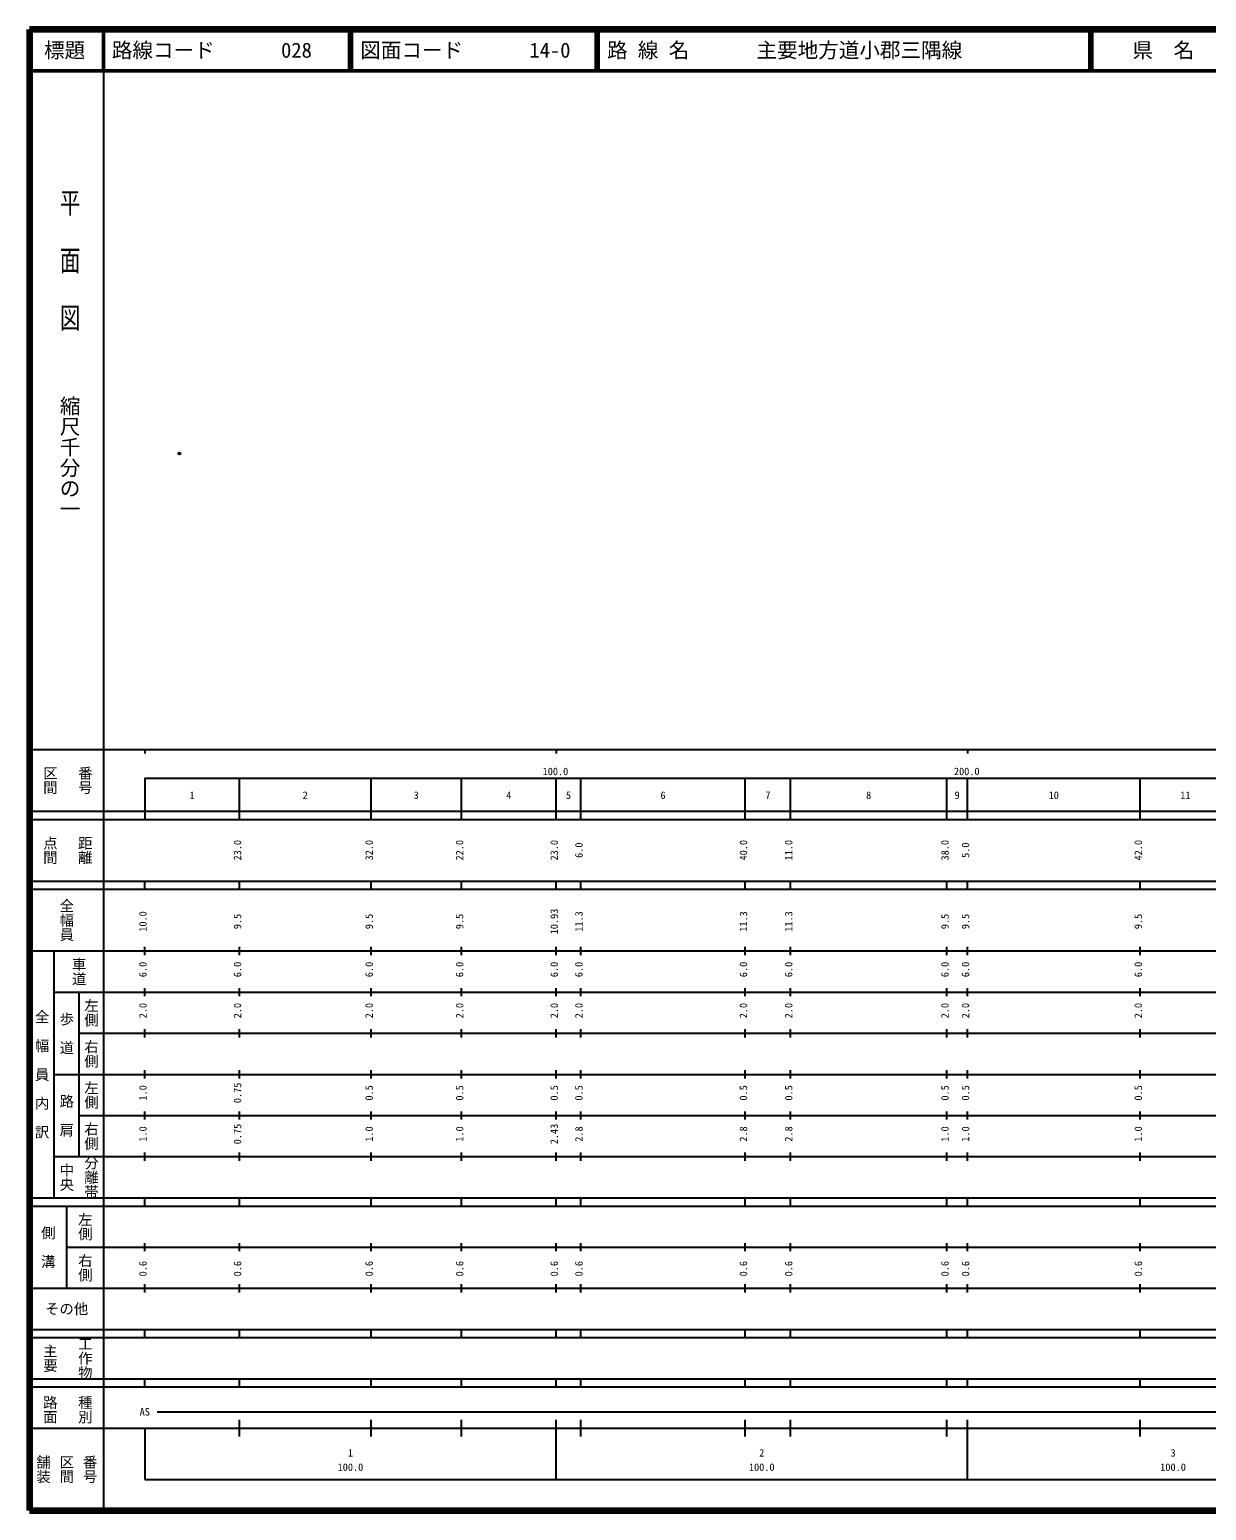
# Model space of a CAD drawing. Units: millimetres on the paper. Extents: x 40 to 680, y 20 to 380.
# Drawn here: x 40 to 326.1, y 20 to 380 of the extents above; entities that cross this region are included whole.
import ezdxf
from ezdxf.enums import TextEntityAlignment as Align

# ---------------------------------------------------------------- set-up
doc = ezdxf.new("R2010")
doc.units = ezdxf.units.MM
doc.header["$PDMODE"] = 32
doc.header["$PDSIZE"] = 0.5
doc.layers.add('S-OTRS', color=6, linetype='Continuous')
doc.layers.add('S-TTL-TXT', color=7, linetype='Continuous')
for name, color, linetype, lineweight in [('S-TTL', 2, 'Continuous', 140), ('S-TTL-BAND', 7, 'Continuous', 25), ('S-TTL-LINE', 7, 'Continuous', 50)]:
    doc.layers.add(name, color=color, linetype=linetype, lineweight=lineweight)
doc.styles.add('@ＭＳ ゴシック', font='')
doc.styles.add('ＭＳ ゴシック', font='')
doc.styles.get('@ＭＳ ゴシック').set_extended_font_data('@MS Gothic')
doc.styles.get('ＭＳ ゴシック').set_extended_font_data('MS Gothic')

msp = doc.modelspace()

# ---------------------------------------------------------------- linework, layer by layer
at = {"layer": 'S-OTRS'}
msp.add_point((76.408, 276.952), dxfattribs=at)
at = {"layer": 'S-TTL'}
for p, q in [((40, 380), (40, 20)), ((680, 380), (40, 380)), ((40, 20), (680, 20))]:
    msp.add_line(p, q, dxfattribs=at)
at = {"layer": 'S-TTL-BAND'}
for p, q in [((58, 370), (58, 20)), ((40, 205), (579, 205)), ((68, 205), (68, 204)), ((168, 205), (168, 204)), ((268, 205), (268, 204)), ((68, 198), (579, 198)), ((68, 198), (68, 188)), ((91, 188), (91, 198)), ((123, 188), (123, 198)), ((145, 188), (145, 198)), ((168, 188), (168, 198)), ((174, 188), (174, 198)), ((214, 188), (214, 198)), ((225, 188), (225, 198)), ((263, 188), (263, 198)), ((268, 188), (268, 198)), ((310, 188), (310, 198)), ((40, 190), (579, 190)), ((40, 188), (579, 188)), ((40, 173), (579, 173)), ((68, 171), (68, 173)), ((91, 171), (91, 173)), ((123, 171), (123, 173)), ((145, 171), (145, 173)), ((168, 171), (168, 173)), ((174, 171), (174, 173)), ((214, 171), (214, 173)), ((225, 171), (225, 173)), ((263, 171), (263, 173)), ((268, 171), (268, 173)), ((310, 171), (310, 173)), ((40, 171), (579, 171)), ((40, 156), (579, 156)), ((46, 96), (46, 156)), ((68, 155), (68, 157)), ((91, 155), (91, 157)), ((123, 155), (123, 157)), ((145, 155), (145, 157)), ((168, 155), (168, 157)), ((174, 155), (174, 157)), ((214, 155), (214, 157)), ((225, 155), (225, 157)), ((263, 155), (263, 157)), ((268, 155), (268, 157)), ((310, 155), (310, 157)), ((46, 146), (579, 146)), ((52, 146), (52, 106)), ((68, 145), (68, 147)), ((91, 145), (91, 147)), ((123, 145), (123, 147)), ((145, 145), (145, 147)), ((168, 145), (168, 147)), ((174, 145), (174, 147)), ((214, 145), (214, 147)), ((225, 145), (225, 147)), ((263, 145), (263, 147)), ((268, 145), (268, 147)), ((310, 145), (310, 147)), ((68, 135), (68, 137)), ((91, 135), (91, 137)), ((123, 135), (123, 137)), ((145, 135), (145, 137)), ((168, 135), (168, 137)), ((174, 135), (174, 137)), ((214, 135), (214, 137)), ((225, 135), (225, 137)), ((263, 135), (263, 137)), ((268, 135), (268, 137)), ((310, 135), (310, 137)), ((52, 136), (579, 136)), ((46, 126), (579, 126)), ((68, 125), (68, 127)), ((91, 125), (91, 127)), ((123, 125), (123, 127)), ((145, 125), (145, 127)), ((168, 125), (168, 127)), ((174, 125), (174, 127)), ((214, 125), (214, 127)), ((225, 125), (225, 127)), ((263, 125), (263, 127)), ((268, 125), (268, 127)), ((310, 125), (310, 127)), ((52, 116), (579, 116)), ((68, 115), (68, 117)), ((91, 115), (91, 117)), ((123, 115), (123, 117)), ((145, 115), (145, 117)), ((168, 115), (168, 117)), ((174, 115), (174, 117)), ((214, 115), (214, 117)), ((225, 115), (225, 117)), ((263, 115), (263, 117)), ((268, 115), (268, 117)), ((310, 115), (310, 117)), ((46, 106), (579, 106)), ((68, 105), (68, 107)), ((91, 105), (91, 107)), ((123, 105), (123, 107)), ((145, 105), (145, 107)), ((168, 105), (168, 107)), ((174, 105), (174, 107)), ((214, 105), (214, 107)), ((225, 105), (225, 107)), ((263, 105), (263, 107)), ((268, 105), (268, 107)), ((310, 105), (310, 107)), ((40, 96), (579, 96)), ((40, 94), (579, 94)), ((49, 94), (49, 74)), ((68, 94), (68, 96)), ((91, 94), (91, 96)), ((123, 94), (123, 96)), ((145, 94), (145, 96)), ((168, 94), (168, 96)), ((174, 94), (174, 96)), ((214, 94), (214, 96)), ((225, 94), (225, 96)), ((263, 94), (263, 96)), ((268, 94), (268, 96)), ((310, 94), (310, 96)), ((49, 84), (579, 84)), ((68, 83), (68, 85)), ((91, 83), (91, 85)), ((123, 83), (123, 85)), ((145, 83), (145, 85)), ((168, 83), (168, 85)), ((174, 83), (174, 85)), ((214, 83), (214, 85)), ((225, 83), (225, 85)), ((263, 83), (263, 85)), ((268, 83), (268, 85)), ((310, 83), (310, 85)), ((40, 74), (579, 74)), ((68, 73), (68, 75)), ((91, 73), (91, 75)), ((123, 73), (123, 75)), ((145, 73), (145, 75)), ((168, 73), (168, 75)), ((174, 73), (174, 75)), ((214, 73), (214, 75)), ((225, 73), (225, 75)), ((263, 73), (263, 75)), ((268, 73), (268, 75)), ((310, 73), (310, 75)), ((40, 64), (579, 64)), ((40, 62), (579, 62)), ((68, 62), (68, 64)), ((91, 62), (91, 64)), ((123, 62), (123, 64)), ((145, 62), (145, 64)), ((168, 62), (168, 64)), ((174, 62), (174, 64)), ((214, 62), (214, 64)), ((225, 62), (225, 64)), ((263, 62), (263, 64)), ((268, 62), (268, 64)), ((310, 62), (310, 64)), ((40, 52), (579, 52)), ((68, 50), (68, 52)), ((91, 50), (91, 52)), ((123, 50), (123, 52)), ((145, 50), (145, 52)), ((168, 50), (168, 52)), ((174, 50), (174, 52)), ((214, 50), (214, 52)), ((225, 50), (225, 52)), ((263, 50), (263, 52)), ((268, 50), (268, 52)), ((310, 50), (310, 52)), ((40, 50), (579, 50)), ((71, 44), (558, 44)), ((40, 40), (579, 40)), ((68, 40), (68, 27.5)), ((91, 38), (91, 42)), ((123, 38), (123, 42)), ((145, 38), (145, 42)), ((168, 27.5), (168, 42)), ((174, 38), (174, 42)), ((214, 38), (214, 42)), ((225, 38), (225, 42)), ((263, 38), (263, 42)), ((268, 27.5), (268, 42)), ((310, 38), (310, 42)), ((68, 27.5), (579, 27.5))]:
    msp.add_line(p, q, dxfattribs=at)
at = {"layer": 'S-TTL-LINE'}
for p, q in [((58, 380), (58, 370)), ((117.75, 380), (117.75, 370)), ((118.25, 380), (118.25, 370)), ((177.75, 380), (177.75, 370)), ((178.25, 380), (178.25, 370)), ((297.75, 380), (297.75, 370)), ((298.25, 380), (298.25, 370)), ((40, 370), (680, 370))]:
    msp.add_line(p, q, dxfattribs=at)

# ---------------------------------------------------------------- texts
at = {"layer": 'S-TTL-BAND', "style": '@ＭＳ ゴシック', "width": 1.4}
msp.add_text('平  面  図', height=3.666, rotation=270, dxfattribs=at).set_placement((49.777, 306.475), align=Align.MIDDLE_RIGHT)
at = {"layer": 'S-TTL-BAND', "style": '@ＭＳ ゴシック'}
msp.add_text('縮尺千分の一', height=3.666, rotation=270, dxfattribs=at).set_placement((49.777, 261.03), align=Align.MIDDLE_RIGHT)
for s, p in [('区間', (45, 197.5)), ('番号', (53.5, 197.5)), ('点間', (45, 180.5)), ('距離', (53.5, 180.5)), ('全幅員', (49, 163.5)), ('車道', (52, 151)), ('左側', (55, 141)), ('全\u3000幅\u3000員\u3000内\u3000訳', (43, 126)), ('歩\u3000道', (49, 136)), ('右側', (55, 131)), ('左側', (55, 121)), ('路\u3000肩', (49, 116)), ('右側', (55, 111)), ('分離帯', (55, 101)), ('中央', (49, 101)), ('左側', (53.5, 89)), ('側\u3000溝', (44.5, 84)), ('右側', (53.5, 79)), ('工作物', (53.5, 57)), ('主要', (45, 57)), ('路面', (45, 44.5)), ('種別', (53.5, 44.5)), ('舗装', (43.333, 30)), ('区間', (49, 30)), ('番号', (54.667, 30))]:
    msp.add_text(s, height=2.566, rotation=270, dxfattribs=at).set_placement(p, align=Align.MIDDLE_CENTER)
at = {"layer": 'S-TTL-BAND', "style": 'ＭＳ ゴシック'}
for s, p in [('100.0', (167.844, 198.195)), ('200.0', (267.844, 198.195)), ('1', (79.5, 192.405)), ('2', (107, 192.405)), ('3', (134, 192.405)), ('4', (156.5, 192.405)), ('5', (171, 192.405)), ('6', (194, 192.405)), ('7', (219.5, 192.405)), ('8', (244, 192.405)), ('9', (265.5, 192.405)), ('10', (289, 192.405)), ('11', (321, 192.405)), ('AS', (68, 42.5)), ('1', (118, 32.523)), ('2', (218, 32.523)), ('3', (318, 32.523)), ('100.0', (118, 29.033)), ('100.0', (218, 29.033)), ('100.0', (318, 29.033))]:
    msp.add_text(s, height=1.833, dxfattribs=at).set_placement(p, align=Align.BOTTOM_CENTER)
for s, p in [('23.0', (92, 180.5)), ('32.0', (124, 180.5)), ('22.0', (146, 180.5)), ('23.0', (169, 180.5)), ('6.0', (175, 180.5)), ('40.0', (215, 180.5)), ('11.0', (226, 180.5)), ('38.0', (264, 180.5)), ('5.0', (269, 180.5)), ('42.0', (311, 180.5)), ('10.93', (169, 163.174)), ('10.0', (69, 163.174)), ('9.5', (92, 163.174)), ('9.5', (124, 163.174)), ('9.5', (146, 163.174)), ('11.3', (175, 163.174)), ('11.3', (215, 163.174)), ('11.3', (226, 163.174)), ('9.5', (264, 163.174)), ('9.5', (269, 163.174)), ('9.5', (311, 163.174)), ('6.0', (69, 151.5)), ('6.0', (92, 151.5)), ('6.0', (124, 151.5)), ('6.0', (146, 151.5)), ('6.0', (169, 151.5)), ('6.0', (175, 151.5)), ('6.0', (215, 151.5)), ('6.0', (226, 151.5)), ('6.0', (264, 151.5)), ('6.0', (269, 151.5)), ('6.0', (311, 151.5)), ('2.0', (69, 141.5)), ('2.0', (92, 141.5)), ('2.0', (124, 141.5)), ('2.0', (146, 141.5)), ('2.0', (169, 141.5)), ('2.0', (175, 141.5)), ('2.0', (215, 141.5)), ('2.0', (226, 141.5)), ('2.0', (264, 141.5)), ('2.0', (269, 141.5)), ('2.0', (311, 141.5)), ('1.0', (69, 121.5)), ('0.75', (92, 121.5)), ('0.5', (124, 121.5)), ('0.5', (146, 121.5)), ('0.5', (169, 121.5)), ('0.5', (175, 121.5)), ('0.5', (215, 121.5)), ('0.5', (226, 121.5)), ('0.5', (264, 121.5)), ('0.5', (269, 121.5)), ('0.5', (311, 121.5)), ('1.0', (69, 111.5)), ('0.75', (92, 111.5)), ('1.0', (124, 111.5)), ('1.0', (146, 111.5)), ('2.43', (169, 111.5)), ('2.8', (175, 111.5)), ('2.8', (215, 111.5)), ('2.8', (226, 111.5)), ('1.0', (264, 111.5)), ('1.0', (269, 111.5)), ('1.0', (311, 111.5)), ('0.6', (69, 78.764)), ('0.6', (92, 78.764)), ('0.6', (124, 78.764)), ('0.6', (146, 78.764)), ('0.6', (169, 78.764)), ('0.6', (175, 78.764)), ('0.6', (215, 78.764)), ('0.6', (226, 78.764)), ('0.6', (264, 78.764)), ('0.6', (269, 78.764)), ('0.6', (311, 78.764))]:
    msp.add_text(s, height=1.833, rotation=90, dxfattribs=at).set_placement(p, align=Align.BOTTOM_CENTER)
msp.add_text('その他', height=2.566, dxfattribs=at).set_placement((49, 69), align=Align.MIDDLE_CENTER)
at = {"layer": 'S-TTL-TXT', "style": 'ＭＳ ゴシック'}
for s, p in [('標題', (48.5, 375)), ('県\u3000名', (315.625, 375))]:
    msp.add_text(s, height=3.666, dxfattribs=at).set_placement(p, align=Align.MIDDLE_CENTER)
for s, p in [('路線コード', (60, 375)), ('028', (101.142, 375)), ('図面コード', (120.38, 375)), ('14-0', (161.521, 375)), ('路 線 名', (180.38, 375)), ('主要地方道小郡三隅線', (216.734, 375))]:
    msp.add_text(s, height=3.666, dxfattribs=at).set_placement(p, align=Align.MIDDLE_LEFT)

doc.saveas('drawing.dxf')
